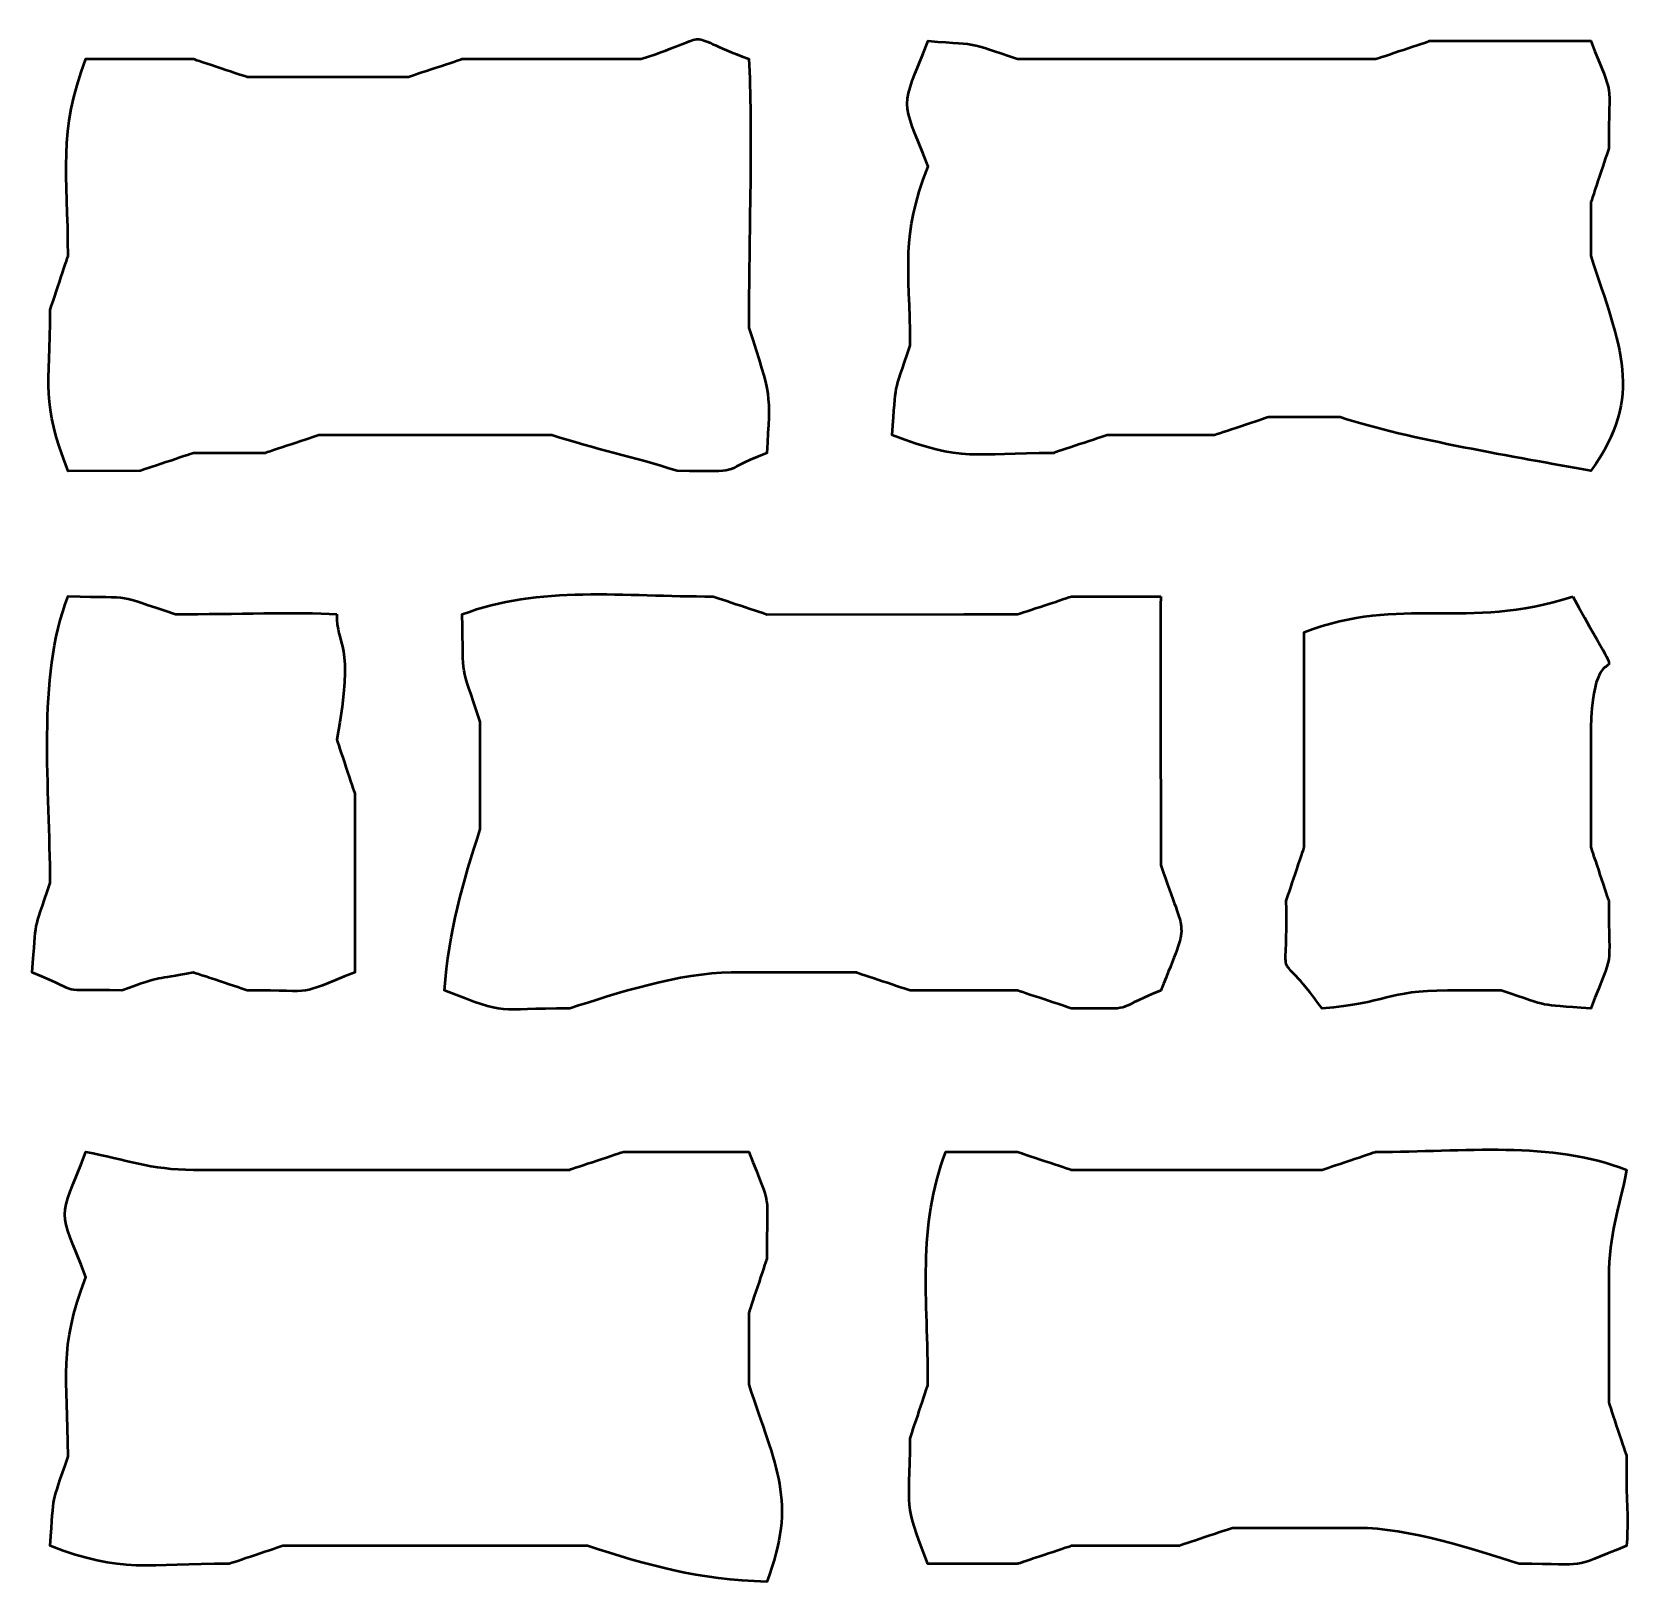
# Model space of a CAD drawing. Header units: centimetres. Extents: x -40.3 to 39, y -29.8 to 28.8.
# Drawn here: x 0.155 to 1.68, y -23.732 to -22.267 of the extents above; entities that cross this region are included whole.
import ezdxf

# ---------------------------------------------------------------- set-up
doc = ezdxf.new("R2010")
doc.units = ezdxf.units.CM
doc.header["$MEASUREMENT"] = 0
doc.layers.add('layer 1', color=7, linetype='Continuous')

msp = doc.modelspace()

# ---------------------------------------------------------------- linework, layer by layer
at = {"layer": 'layer 1', "color": 225, "lineweight": 50}
for points, knots in [([(0.83258, -22.54598), (0.8326, -22.46277), (0.83653, -22.35302), (0.8326, -22.29185), (0.8326, -22.29185), (0.76375, -22.26663), (0.80692, -22.26725), (0.73096, -22.29185), (0.73096, -22.29185), (0.73096, -22.29185), (0.56154, -22.29185), (0.56154, -22.29185), (0.56154, -22.29185), (0.56054, -22.29226), (0.51356, -22.30778), (0.51073, -22.30878), (0.51073, -22.30878), (0.51073, -22.30878), (0.35825, -22.30878), (0.35825, -22.30878), (0.35825, -22.30878), (0.35725, -22.30837), (0.31027, -22.29288), (0.30743, -22.29188), (0.30743, -22.29188), (0.30743, -22.29188), (0.2058, -22.29185), (0.2058, -22.29185), (0.2058, -22.29185), (0.17895, -22.36107), (0.18887, -22.39976), (0.18887, -22.47822), (0.18887, -22.47822), (0.18847, -22.47922), (0.17295, -22.52618), (0.17193, -22.52904), (0.17193, -22.52904), (0.17193, -22.60412), (0.16296, -22.61479), (0.18887, -22.68151), (0.18887, -22.68151), (0.18887, -22.68151), (0.25662, -22.68149), (0.25662, -22.68149), (0.25662, -22.68149), (0.25762, -22.68109), (0.30462, -22.66559), (0.30743, -22.66457), (0.30743, -22.66457), (0.30743, -22.66457), (0.3752, -22.66457), (0.3752, -22.66457), (0.3752, -22.66457), (0.3762, -22.66416), (0.42318, -22.64867), (0.42602, -22.64762), (0.42602, -22.64762), (0.42602, -22.64762), (0.52765, -22.64764), (0.52765, -22.64764), (0.52765, -22.64764), (0.52765, -22.64764), (0.59541, -22.64762), (0.59541, -22.64762), (0.59541, -22.64762), (0.59541, -22.64762), (0.64623, -22.64764), (0.64623, -22.64764), (0.64623, -22.64764), (0.68838, -22.6613), (0.72266, -22.66783), (0.76481, -22.68149), (0.76481, -22.68149), (0.8329, -22.68151), (0.79832, -22.68446), (0.84952, -22.66457), (0.84952, -22.66457), (0.85319, -22.60688), (0.85401, -22.61208), (0.83258, -22.54598)], [0, 0, 0, 0, 0.047619, 0.047619, 0.047619, 0.047619, 0.0952381, 0.0952381, 0.0952381, 0.0952381, 0.1428571, 0.1428571, 0.1428571, 0.1428571, 0.1904762, 0.1904762, 0.1904762, 0.1904762, 0.2380952, 0.2380952, 0.2380952, 0.2380952, 0.2857143, 0.2857143, 0.2857143, 0.2857143, 0.3333333, 0.3333333, 0.3333333, 0.3333333, 0.3809524, 0.3809524, 0.3809524, 0.3809524, 0.4285714, 0.4285714, 0.4285714, 0.4285714, 0.4761905, 0.4761905, 0.4761905, 0.4761905, 0.5238095, 0.5238095, 0.5238095, 0.5238095, 0.5714286, 0.5714286, 0.5714286, 0.5714286, 0.6190476, 0.6190476, 0.6190476, 0.6190476, 0.6666667, 0.6666667, 0.6666667, 0.6666667, 0.7142857, 0.7142857, 0.7142857, 0.7142857, 0.7619048, 0.7619048, 0.7619048, 0.7619048, 0.8095238, 0.8095238, 0.8095238, 0.8095238, 0.8571429, 0.8571429, 0.8571429, 0.8571429, 0.9047619, 0.9047619, 0.9047619, 0.9047619, 1, 1, 1, 1]), ([(1.62892, -22.47816), (1.62892, -22.47816), (1.62892, -22.42732), (1.62892, -22.42732), (1.62892, -22.42732), (1.62933, -22.42632), (1.64485, -22.37936), (1.64587, -22.3765), (1.64587, -22.3765), (1.64587, -22.30688), (1.65144, -22.33283), (1.62892, -22.27487), (1.62892, -22.27487), (1.62892, -22.27487), (1.47645, -22.27487), (1.47645, -22.27487), (1.47645, -22.27487), (1.47545, -22.27527), (1.42847, -22.29081), (1.42563, -22.29183), (1.42563, -22.29183), (1.42563, -22.29183), (1.25623, -22.29183), (1.25623, -22.29183), (1.25623, -22.29183), (1.25623, -22.29183), (1.13763, -22.29181), (1.13763, -22.29181), (1.13763, -22.29181), (1.13763, -22.29181), (1.08681, -22.29183), (1.08681, -22.29183), (1.08681, -22.29183), (1.03708, -22.27536), (1.05565, -22.27899), (1.00212, -22.27487), (1.00212, -22.27487), (0.9757, -22.34297), (0.9757, -22.32538), (1.00212, -22.39347), (1.00212, -22.39347), (0.97568, -22.4616), (0.98518, -22.48612), (0.98518, -22.56289), (0.98518, -22.56289), (0.9687, -22.61264), (0.97235, -22.59407), (0.96823, -22.6476), (0.96823, -22.6476), (1.03497, -22.67349), (1.04562, -22.6645), (1.12068, -22.66452), (1.12068, -22.66452), (1.12169, -22.66412), (1.16871, -22.6486), (1.17152, -22.64758), (1.17152, -22.64758), (1.17152, -22.64758), (1.27316, -22.6476), (1.27316, -22.6476), (1.27316, -22.6476), (1.27416, -22.64719), (1.32118, -22.63166), (1.324, -22.63065), (1.324, -22.63065), (1.324, -22.63065), (1.39176, -22.63063), (1.39176, -22.63063), (1.39176, -22.63063), (1.45948, -22.65261), (1.55625, -22.66772), (1.62892, -22.68147), (1.62892, -22.68147), (1.67989, -22.60991), (1.65693, -22.56464), (1.62892, -22.47816)], [0, 0, 0, 0, 0.05, 0.05, 0.05, 0.05, 0.1, 0.1, 0.1, 0.1, 0.15, 0.15, 0.15, 0.15, 0.2, 0.2, 0.2, 0.2, 0.25, 0.25, 0.25, 0.25, 0.3, 0.3, 0.3, 0.3, 0.35, 0.35, 0.35, 0.35, 0.4, 0.4, 0.4, 0.4, 0.45, 0.45, 0.45, 0.45, 0.5, 0.5, 0.5, 0.5, 0.55, 0.55, 0.55, 0.55, 0.6, 0.6, 0.6, 0.6, 0.65, 0.65, 0.65, 0.65, 0.7, 0.7, 0.7, 0.7, 0.75, 0.75, 0.75, 0.75, 0.8, 0.8, 0.8, 0.8, 0.85, 0.85, 0.85, 0.85, 0.9, 0.9, 0.9, 0.9, 1, 1, 1, 1]), ([(1.22234, -22.80009), (1.22234, -22.80009), (1.13765, -22.80012), (1.13765, -22.80012), (1.13765, -22.80012), (1.13665, -22.80052), (1.08967, -22.81599), (1.08683, -22.81702), (1.08683, -22.81702), (1.08683, -22.81702), (1.03602, -22.81702), (1.03602, -22.81702), (1.03602, -22.81702), (1.03602, -22.81702), (0.84967, -22.81704), (0.84967, -22.81704), (0.84967, -22.81704), (0.84867, -22.81663), (0.80167, -22.80112), (0.79886, -22.80012), (0.79886, -22.80012), (0.7154, -22.80009), (0.63317, -22.78927), (0.56167, -22.81702), (0.56167, -22.81702), (0.56308, -22.88365), (0.55924, -22.85885), (0.57862, -22.91865), (0.57862, -22.91865), (0.57862, -22.91865), (0.57862, -22.96947), (0.57862, -22.96947), (0.57862, -22.96947), (0.57862, -22.96947), (0.57862, -23.02029), (0.57862, -23.02029), (0.57862, -23.02029), (0.56231, -23.07062), (0.54901, -23.11697), (0.54475, -23.17278), (0.54475, -23.17278), (0.60694, -23.19694), (0.59174, -23.18971), (0.66331, -23.18971), (0.66331, -23.18971), (0.70648, -23.17575), (0.76808, -23.15586), (0.8158, -23.15584), (0.8158, -23.15584), (0.8158, -23.15584), (0.93438, -23.15584), (0.93438, -23.15584), (0.93438, -23.15584), (0.93539, -23.15624), (0.98238, -23.17176), (0.98522, -23.17278), (0.98522, -23.17278), (0.98522, -23.17278), (1.08686, -23.17276), (1.08686, -23.17276), (1.08686, -23.17276), (1.08786, -23.17317), (1.13481, -23.18871), (1.13767, -23.18971), (1.13767, -23.18971), (1.20576, -23.18973), (1.17116, -23.19268), (1.22236, -23.17276), (1.22236, -23.17276), (1.24998, -23.10163), (1.24618, -23.12764), (1.22236, -23.05418), (1.22236, -23.05418), (1.22236, -23.01446), (1.22117, -22.80227), (1.22234, -22.80009)], [0, 0, 0, 0, 0.05, 0.05, 0.05, 0.05, 0.1, 0.1, 0.1, 0.1, 0.15, 0.15, 0.15, 0.15, 0.2, 0.2, 0.2, 0.2, 0.25, 0.25, 0.25, 0.25, 0.3, 0.3, 0.3, 0.3, 0.35, 0.35, 0.35, 0.35, 0.4, 0.4, 0.4, 0.4, 0.45, 0.45, 0.45, 0.45, 0.5, 0.5, 0.5, 0.5, 0.55, 0.55, 0.55, 0.55, 0.6, 0.6, 0.6, 0.6, 0.65, 0.65, 0.65, 0.65, 0.7, 0.7, 0.7, 0.7, 0.75, 0.75, 0.75, 0.75, 0.8, 0.8, 0.8, 0.8, 0.85, 0.85, 0.85, 0.85, 0.9, 0.9, 0.9, 0.9, 1, 1, 1, 1]), ([(0.443, -22.81691), (0.40638, -22.81456), (0.34662, -22.81693), (0.29053, -22.81691), (0.29053, -22.81691), (0.23071, -22.79755), (0.25549, -22.80144), (0.1889, -22.80001), (0.1889, -22.80001), (0.15889, -22.87725), (0.17195, -22.98234), (0.17193, -23.07102), (0.17193, -23.07102), (0.15545, -23.12077), (0.15912, -23.1022), (0.155, -23.15573), (0.155, -23.15573), (0.20911, -23.17718), (0.17118, -23.17118), (0.23971, -23.17268), (0.23971, -23.17268), (0.28133, -23.15772), (0.26874, -23.16324), (0.30746, -23.15573), (0.30746, -23.15573), (0.30846, -23.15614), (0.35546, -23.17165), (0.35827, -23.17268), (0.35827, -23.17268), (0.42792, -23.17266), (0.40196, -23.17823), (0.45991, -23.15573), (0.45991, -23.15573), (0.45991, -23.15573), (0.45991, -22.98631), (0.45991, -22.98631), (0.45991, -22.98631), (0.4595, -22.98531), (0.44399, -22.93835), (0.44298, -22.93549), (0.44298, -22.93549), (0.46074, -22.8415), (0.44198, -22.84705), (0.443, -22.81691)], [0, 0, 0, 0, 0.0833333, 0.0833333, 0.0833333, 0.0833333, 0.1666667, 0.1666667, 0.1666667, 0.1666667, 0.25, 0.25, 0.25, 0.25, 0.3333333, 0.3333333, 0.3333333, 0.3333333, 0.4166667, 0.4166667, 0.4166667, 0.4166667, 0.5, 0.5, 0.5, 0.5, 0.5833333, 0.5833333, 0.5833333, 0.5833333, 0.6666667, 0.6666667, 0.6666667, 0.6666667, 0.75, 0.75, 0.75, 0.75, 0.8333333, 0.8333333, 0.8333333, 0.8333333, 1, 1, 1, 1]), ([(1.61193, -22.80009), (1.50974, -22.83322), (1.45056, -22.79798), (1.35783, -22.83394), (1.35783, -22.83394), (1.35783, -22.83394), (1.35783, -23.03726), (1.35783, -23.03726), (1.35783, -23.03726), (1.35742, -23.03826), (1.34188, -23.08521), (1.34088, -23.08807), (1.34088, -23.08807), (1.34289, -23.17906), (1.32833, -23.12455), (1.37475, -23.18971), (1.37475, -23.18971), (1.43615, -23.18499), (1.43605, -23.17276), (1.49335, -23.17276), (1.49335, -23.17276), (1.49335, -23.17276), (1.54417, -23.17274), (1.54417, -23.17274), (1.54417, -23.17274), (1.5939, -23.18922), (1.57533, -23.18561), (1.62886, -23.18971), (1.62886, -23.18971), (1.65138, -23.13172), (1.64581, -23.15772), (1.64581, -23.08807), (1.64581, -23.08807), (1.6454, -23.08707), (1.62988, -23.04009), (1.62886, -23.03726), (1.62886, -23.03726), (1.62886, -23.03726), (1.62884, -22.93562), (1.62884, -22.93562), (1.62884, -22.93562), (1.62886, -22.80867), (1.67707, -22.92023), (1.61193, -22.80009)], [0, 0, 0, 0, 0.0833333, 0.0833333, 0.0833333, 0.0833333, 0.1666667, 0.1666667, 0.1666667, 0.1666667, 0.25, 0.25, 0.25, 0.25, 0.3333333, 0.3333333, 0.3333333, 0.3333333, 0.4166667, 0.4166667, 0.4166667, 0.4166667, 0.5, 0.5, 0.5, 0.5, 0.5833333, 0.5833333, 0.5833333, 0.5833333, 0.6666667, 0.6666667, 0.6666667, 0.6666667, 0.75, 0.75, 0.75, 0.75, 0.8333333, 0.8333333, 0.8333333, 0.8333333, 1, 1, 1, 1]), ([(1.66275, -23.61326), (1.66235, -23.61226), (1.64683, -23.56526), (1.64581, -23.56242), (1.64581, -23.56242), (1.64581, -23.56242), (1.64581, -23.49466), (1.64581, -23.49466), (1.64581, -23.49466), (1.64581, -23.49466), (1.64581, -23.44386), (1.64581, -23.44386), (1.64581, -23.44386), (1.64581, -23.40322), (1.65564, -23.37975), (1.66275, -23.34222), (1.66275, -23.34222), (1.59125, -23.31446), (1.50902, -23.32526), (1.42557, -23.32526), (1.42557, -23.32526), (1.42457, -23.32566), (1.37759, -23.3412), (1.37475, -23.34222), (1.37475, -23.34222), (1.37475, -23.34222), (1.20535, -23.34222), (1.20535, -23.34222), (1.20535, -23.34222), (1.20535, -23.34222), (1.13759, -23.3422), (1.13759, -23.3422), (1.13759, -23.3422), (1.13659, -23.3418), (1.08961, -23.3263), (1.08677, -23.32526), (1.08677, -23.32526), (1.08677, -23.32526), (1.01899, -23.32528), (1.01899, -23.32528), (1.01899, -23.32528), (0.99152, -23.39614), (1.00208, -23.46371), (1.00208, -23.54549), (1.00208, -23.54549), (1.00168, -23.5465), (0.98614, -23.5935), (0.98514, -23.59631), (0.98514, -23.59631), (0.98514, -23.66788), (0.97794, -23.65272), (1.00208, -23.71491), (1.00208, -23.71491), (1.00208, -23.71491), (1.08677, -23.71494), (1.08677, -23.71494), (1.08677, -23.71494), (1.08777, -23.71453), (1.13475, -23.69899), (1.13759, -23.69797), (1.13759, -23.69797), (1.13759, -23.69797), (1.23922, -23.69799), (1.23922, -23.69799), (1.23922, -23.69799), (1.24023, -23.69758), (1.2872, -23.68205), (1.29004, -23.68102), (1.29004, -23.68102), (1.29004, -23.68102), (1.40864, -23.68104), (1.40864, -23.68104), (1.40864, -23.68104), (1.45639, -23.68102), (1.51796, -23.70091), (1.56112, -23.71494), (1.56112, -23.71494), (1.63074, -23.71494), (1.60481, -23.72049), (1.66275, -23.69797), (1.66275, -23.69797), (1.66525, -23.65949), (1.66156, -23.66119), (1.66275, -23.61326)], [0, 0, 0, 0, 0.0454545, 0.0454545, 0.0454545, 0.0454545, 0.0909091, 0.0909091, 0.0909091, 0.0909091, 0.1363636, 0.1363636, 0.1363636, 0.1363636, 0.1818182, 0.1818182, 0.1818182, 0.1818182, 0.2272727, 0.2272727, 0.2272727, 0.2272727, 0.2727273, 0.2727273, 0.2727273, 0.2727273, 0.3181818, 0.3181818, 0.3181818, 0.3181818, 0.3636364, 0.3636364, 0.3636364, 0.3636364, 0.4090909, 0.4090909, 0.4090909, 0.4090909, 0.4545455, 0.4545455, 0.4545455, 0.4545455, 0.5, 0.5, 0.5, 0.5, 0.5454545, 0.5454545, 0.5454545, 0.5454545, 0.5909091, 0.5909091, 0.5909091, 0.5909091, 0.6363636, 0.6363636, 0.6363636, 0.6363636, 0.6818182, 0.6818182, 0.6818182, 0.6818182, 0.7272727, 0.7272727, 0.7272727, 0.7272727, 0.7727273, 0.7727273, 0.7727273, 0.7727273, 0.8181818, 0.8181818, 0.8181818, 0.8181818, 0.8636364, 0.8636364, 0.8636364, 0.8636364, 0.9090909, 0.9090909, 0.9090909, 0.9090909, 1, 1, 1, 1]), ([(0.83258, -23.54543), (0.83258, -23.54543), (0.83258, -23.47767), (0.83258, -23.47767), (0.83258, -23.47767), (0.83298, -23.47666), (0.8485, -23.42969), (0.84952, -23.42687), (0.84952, -23.42687), (0.84952, -23.35725), (0.85507, -23.38318), (0.83256, -23.32521), (0.83256, -23.32521), (0.83256, -23.32521), (0.71397, -23.32524), (0.71397, -23.32524), (0.71397, -23.32524), (0.71297, -23.32564), (0.666, -23.34114), (0.66314, -23.34216), (0.66314, -23.34216), (0.66314, -23.34216), (0.52763, -23.34218), (0.52763, -23.34218), (0.52763, -23.34218), (0.52763, -23.34218), (0.30739, -23.34216), (0.30739, -23.34216), (0.30739, -23.34216), (0.26678, -23.34216), (0.2433, -23.33234), (0.20576, -23.32524), (0.20576, -23.32524), (0.17936, -23.3933), (0.17936, -23.37573), (0.20576, -23.44382), (0.20576, -23.44382), (0.17933, -23.51192), (0.18883, -23.53645), (0.18883, -23.61324), (0.18883, -23.61324), (0.17236, -23.66297), (0.176, -23.6444), (0.17189, -23.69793), (0.17189, -23.69793), (0.23999, -23.72439), (0.26451, -23.71489), (0.34131, -23.71487), (0.34131, -23.71487), (0.34231, -23.71447), (0.38928, -23.69897), (0.3921, -23.69793), (0.3921, -23.69793), (0.3921, -23.69793), (0.56152, -23.69795), (0.56152, -23.69795), (0.56152, -23.69795), (0.56152, -23.69795), (0.62929, -23.69795), (0.62929, -23.69795), (0.62929, -23.69795), (0.62929, -23.69795), (0.6801, -23.69793), (0.6801, -23.69793), (0.6801, -23.69793), (0.73598, -23.71607), (0.78588, -23.73043), (0.84952, -23.7318), (0.84952, -23.7318), (0.87906, -23.65575), (0.85783, -23.62331), (0.83258, -23.54543)], [0, 0, 0, 0, 0.0526316, 0.0526316, 0.0526316, 0.0526316, 0.1052632, 0.1052632, 0.1052632, 0.1052632, 0.1578947, 0.1578947, 0.1578947, 0.1578947, 0.2105263, 0.2105263, 0.2105263, 0.2105263, 0.2631579, 0.2631579, 0.2631579, 0.2631579, 0.3157895, 0.3157895, 0.3157895, 0.3157895, 0.3684211, 0.3684211, 0.3684211, 0.3684211, 0.4210526, 0.4210526, 0.4210526, 0.4210526, 0.4736842, 0.4736842, 0.4736842, 0.4736842, 0.5263158, 0.5263158, 0.5263158, 0.5263158, 0.5789474, 0.5789474, 0.5789474, 0.5789474, 0.6315789, 0.6315789, 0.6315789, 0.6315789, 0.6842105, 0.6842105, 0.6842105, 0.6842105, 0.7368421, 0.7368421, 0.7368421, 0.7368421, 0.7894737, 0.7894737, 0.7894737, 0.7894737, 0.8421053, 0.8421053, 0.8421053, 0.8421053, 0.8947368, 0.8947368, 0.8947368, 0.8947368, 1, 1, 1, 1])]:
    msp.add_open_spline(points, degree=3, knots=knots, dxfattribs=at)

doc.saveas('drawing.dxf')
